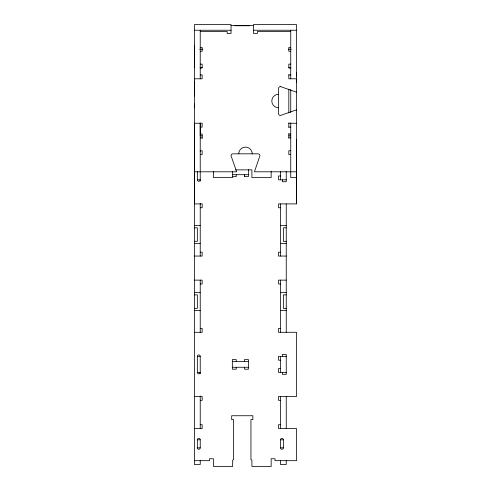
<?xml version="1.0" encoding="UTF-8"?>
<svg xmlns="http://www.w3.org/2000/svg" width="491" height="491" viewBox="0 0 491 491"><rect width="100%" height="100%" fill="white"/><g stroke="black" fill="none" stroke-linecap="round" stroke-linejoin="round"><path stroke-width="0.74" d="M194.454 107.91L194.454 104.055M194.454 96.033L194.454 81.175M194.454 67.709L194.454 45.89M200.23 151.289L200.23 150.737L202.157 150.737L202.157 154.585L200.23 154.585M200.23 135.387L200.23 123.247M280.502 207.748L278.544 207.748L278.544 203.9L296.546 203.9L296.521 139.702M296.521 82.193L296.521 78.339M296.521 76.504L296.521 72.65M231.04 25.379L253.509 25.379M194.454 30.239L231.04 30.239M253.509 30.239L296.521 30.239M200.23 31.522L227.192 31.522L227.192 33.449L231.04 33.449L231.04 24.55L194.454 24.55L194.454 464.523L200.23 464.523L200.23 460.257M290.74 31.522L257.364 31.522L257.364 33.449L253.509 33.449L253.509 24.55L296.521 24.55L296.546 203.9M200.23 47.455L202.157 47.455L202.157 51.303L200.23 51.303M290.74 47.455L288.818 47.455L288.818 51.303L290.74 51.303M199.782 49.253L202.826 49.253M288.235 49.253L291.249 49.253M200.23 64.143L202.157 64.143L202.157 67.997L200.23 67.997M290.74 64.143L288.818 64.143L288.818 67.997L290.74 67.997M200.052 67.709L202.157 67.709M288.818 67.709L290.918 67.709M200.23 74.939L202.157 74.939L202.157 78.793L194.454 78.793M288.818 74.939L290.74 74.939M296.521 78.793L288.818 78.793L288.818 74.607M288.818 123.247L296.521 123.247M200.23 127.101L202.157 127.101L202.157 123.247L194.454 123.247L194.454 203.9L202.182 203.9L202.182 207.748L200.23 207.748M288.818 127.101L290.74 127.101M200.23 134.043L202.157 134.043L202.182 138.419M288.818 134.043L290.74 134.043M200.23 135.854L202.182 135.854M288.818 135.854L290.74 135.854M200.23 137.897L202.157 137.897M288.818 137.897L290.74 137.897M290.74 150.737L288.818 150.737L288.818 154.585L290.74 154.585M235.612 169.874L251.908 169.874L251.908 177.576L271.161 177.576L271.161 171.273M194.454 171.801L236.545 171.801A1.909 1.909 0 0 0 236.502 171.384L231.04 155.751A1.927 1.927 0 0 1 232.967 153.83L258.002 153.824A1.927 1.927 0 0 1 259.929 155.751L254.424 171.801L296.521 171.801M232.329 174.692L248.372 174.692M280.502 175.974L278.544 175.974L278.575 179.823L286.247 179.823M232.341 176.619L236.22 176.619L236.22 174.692M296.521 177.576L290.74 177.576L290.74 122.842M197.339 179.823L200.23 179.823A1.442 1.442 0 0 1 198.787 181.271A1.442 1.442 0 0 1 197.339 179.823L197.339 171.42M194.454 225.627L200.23 225.627M280.471 225.627L286.247 225.627M194.454 227.824L197.339 227.824L197.339 241.308L194.454 241.308M286.247 227.824L283.362 227.824L283.362 241.308L286.247 241.308M194.454 243.505L200.23 243.505M280.471 243.585L286.247 243.505M200.23 252.202L202.157 252.202L202.157 256.057L194.454 256.057M280.471 252.202L278.544 252.202L278.544 256.057L286.247 256.057M194.454 280.128L202.157 280.128L202.157 283.982L200.23 283.982M286.247 280.128L278.544 280.128L278.544 283.982L280.471 283.982M194.454 292.599L200.23 292.679M280.471 292.679L286.247 292.599M194.454 294.876L197.339 294.876L197.339 308.36L194.454 308.36M286.247 294.876L283.362 294.876L283.362 308.36L286.247 308.36M194.454 310.558L200.23 310.558M280.471 310.558L286.247 310.558M200.23 328.436L202.157 328.436L202.157 332.284L194.454 332.284M280.471 328.436L278.544 328.436L278.544 332.284L296.521 332.284L296.521 396.476L278.544 396.476L278.544 400.331L280.471 400.331M197.339 372.405L200.23 372.405A1.442 1.442 0 0 1 198.787 373.854A1.442 1.442 0 0 1 197.339 372.405L197.339 356.356L200.23 356.356L200.23 373.688M286.247 356.356L278.544 356.356L278.544 360.21L280.471 360.21M232.329 361.493L248.372 361.493M232.329 367.268L248.372 367.268M280.471 368.557L278.544 368.557L278.544 372.405L286.247 372.405M194.454 396.476L202.157 396.476L202.157 400.331L200.23 400.331M200.23 424.721L202.157 424.721L202.157 428.575L194.454 428.575M280.471 424.721L278.544 424.721L278.544 428.575L296.521 428.575L296.521 460.675L275.015 460.675L275.015 458.747L271.161 458.747L271.161 466.45L251.908 466.45L251.908 460.675A0.964 0.964 0 0 0 250.944 459.711L250.944 419.59L252.865 419.59L252.865 415.736L231.684 415.736L231.684 419.59L233.612 419.59L233.612 459.711A0.964 0.964 0 0 0 232.648 460.675L232.648 466.45L213.389 466.45L213.389 458.747L209.54 458.747L209.54 460.675L194.454 460.675M197.204 439.807L200.23 439.807L200.23 447.835A1.442 1.442 0 0 1 198.787 449.277A1.442 1.442 0 0 1 197.339 447.835L197.339 439.807A1.442 1.442 0 0 1 198.787 438.365A1.442 1.442 0 0 1 200.23 439.807M280.471 439.807A1.442 1.442 0 0 1 281.914 438.365A1.442 1.442 0 0 1 283.362 439.807L283.362 447.835A1.442 1.442 0 0 1 281.914 449.277A1.442 1.442 0 0 1 280.471 447.835L280.471 439.807L283.497 439.807M197.204 447.835L200.23 447.835M280.471 447.835L283.497 447.835M280.471 86.576L295.969 92.001A1.927 1.927 0 0 0 296.521 92.081M290.74 30.239L290.74 78.793M290.74 89.534L290.74 112.507M288.818 89.153L288.818 112.899M288.818 122.842L288.818 127.451M288.818 133.558L288.818 138.174M286.247 171.42L286.247 181.75L282.399 181.75L282.399 179.823M286.247 203.9L286.247 332.284M286.247 396.476L286.247 428.575M286.247 460.257L286.247 464.523L280.471 464.523L280.471 460.257M282.399 356.356L282.399 354.434L286.247 354.434L286.247 374.332L282.399 374.332L282.399 372.405M280.471 171.42L280.471 179.823M280.471 203.9L280.471 256.057M280.471 280.128L280.471 332.284M280.471 356.356L280.471 372.405M280.471 396.476L280.471 428.575M249.661 25.747L234.894 25.747M248.372 169.634L248.415 176.619L244.536 176.619L244.536 174.692M244.567 174.692L244.567 176.619M244.536 361.493L244.536 359.565L248.391 359.565L248.391 369.195L244.536 369.195L244.536 367.268M236.189 361.493L236.189 359.565L232.341 359.565L232.341 369.195L236.189 369.195L236.189 367.268M232.648 171.273L232.648 177.576L213.389 177.576L213.389 171.273M200.23 30.239L200.23 78.793M200.23 122.842L200.23 181.111M200.23 203.372L200.23 256.057M200.23 280.128L200.23 332.812M200.23 395.955L200.23 428.575M280.471 86.576A1.927 1.927 0 0 0 278.544 88.503L278.544 113.538A1.927 1.927 0 0 0 280.471 115.465L295.969 110.039A1.927 1.927 0 0 1 296.521 109.959M278.544 107.762A6.739 6.739 0 0 1 271.805 101.023A6.739 6.739 0 0 1 278.544 94.278M238.743 153.824A6.739 6.739 0 0 1 245.488 147.085A6.739 6.739 0 0 1 252.227 153.824M197.339 356.356A1.442 1.442 0 0 1 198.787 354.913A1.442 1.442 0 0 1 200.23 356.356"/></g></svg>
